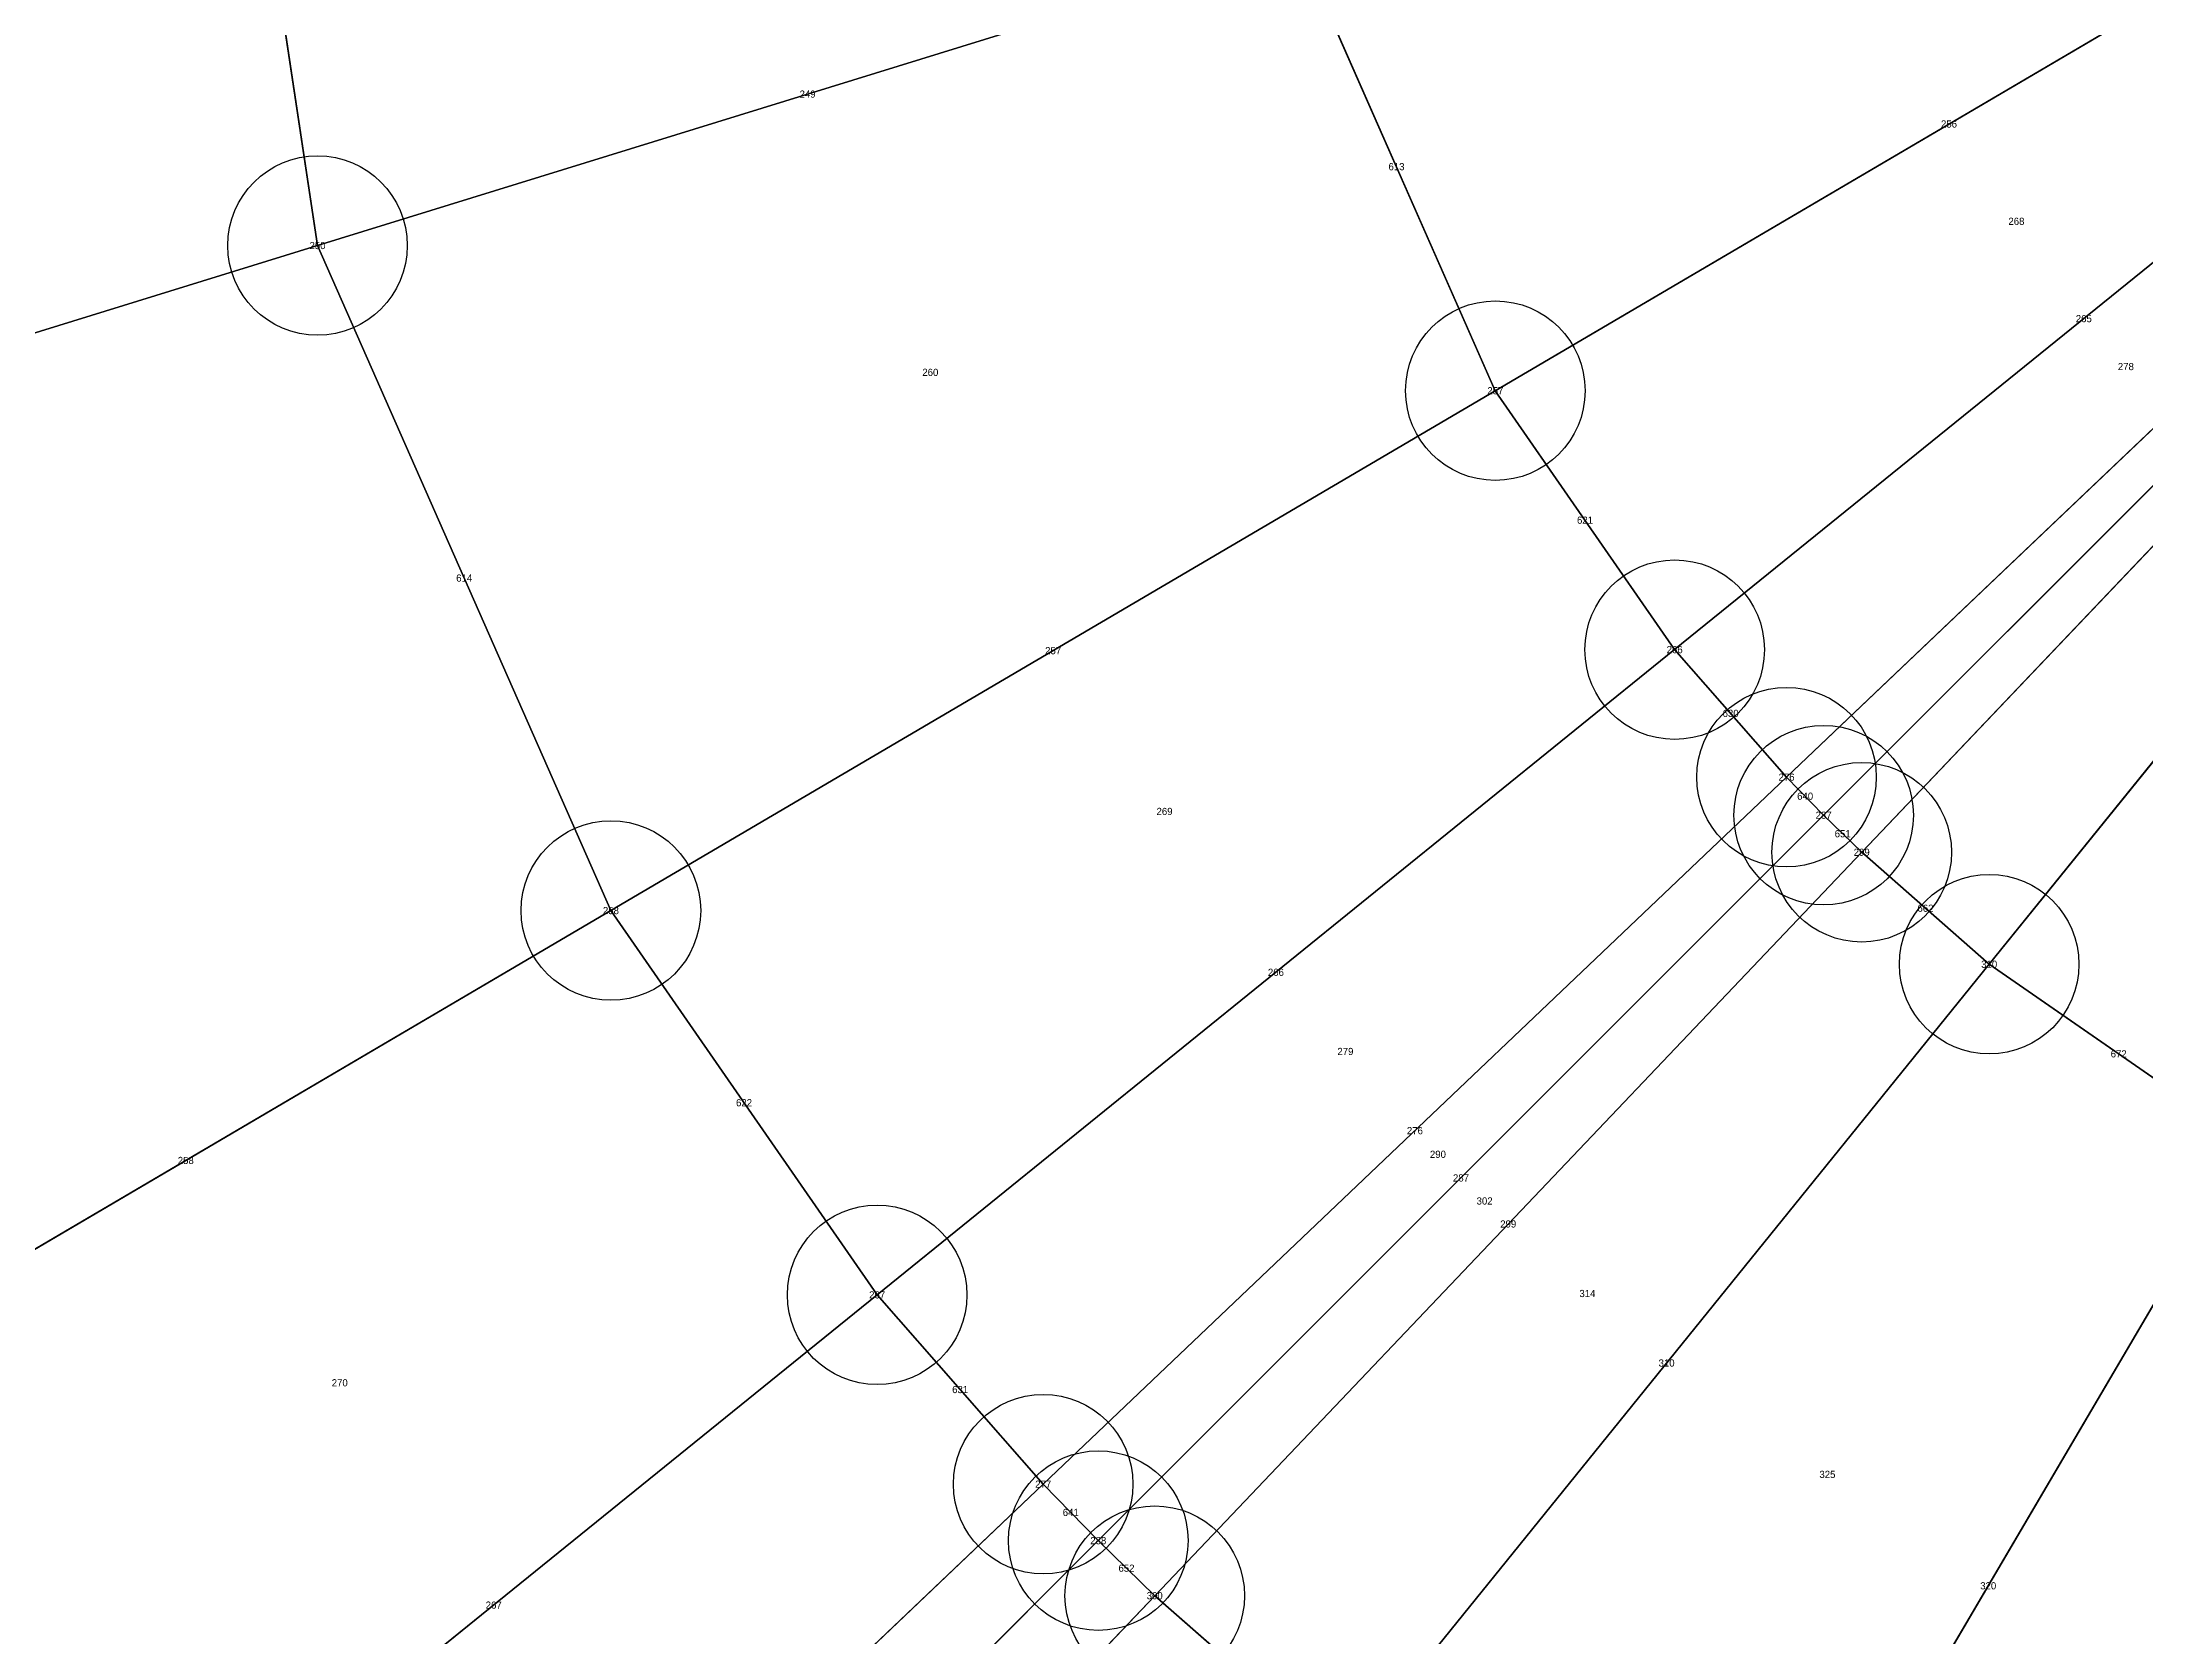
# Model space of a CAD drawing. Extents: x -2.75 to 2.75, y -2.5 to 2.5.
# Drawn here: x -0.913 to -0.327, y -0.646 to -0.202 of the extents above; entities that cross this region are included whole.
import ezdxf
from ezdxf.enums import TextEntityAlignment as Align

# ---------------------------------------------------------------- set-up
doc = ezdxf.new("R2010")
doc.units = 0
doc.header["$MEASUREMENT"] = 0
doc.header["$PDMODE"] = 33
doc.header["$PDSIZE"] = 0.05
for name, color, linetype in [('BRANCHE INTERNO', 7, 'Continuous'), ('BRANCHES-Index', 7, 'Continuous'), ('Faces', 7, 'Continuous'), ('Faces-Index', 7, 'Continuous'), ('NODI-Index', 7, 'Continuous'), ('NODO INTRADOSSO INTERNO', 7, 'Continuous')]:
    doc.layers.add(name, color=color, linetype=linetype)

msp = doc.modelspace()

# ---------------------------------------------------------------- linework, layer by layer
at = {"layer": 'BRANCHE INTERNO'}
for p, q in [((-0.87578, 0, 2.50285), (-0.83674, -0.25857, 2.50285)), ((-0.25595, -0.15044, 2.63498), (-0.50868, -0.299, 2.58517)), ((-0.56374, -0.17421, 2.58517), (-0.83674, -0.25857, 2.50285)), ((-0.56374, -0.17421, 2.58517), (-0.50868, -0.299, 2.58517)), ((-0.23081, -0.18673, 2.63498), (-0.45873, -0.37112, 2.58517)), ((-0.21513, -0.2046, 2.63498), (-0.42756, -0.40663, 2.58517)), ((-0.20993, -0.20993, 2.63498), (-0.41723, -0.41723, 2.58517)), ((-0.2046, -0.21513, 2.63498), (-0.40663, -0.42756, 2.58517)), ((-0.18673, -0.23081, 2.63498), (-0.37112, -0.45873, 2.58517)), ((-0.83674, -0.25857, 2.50285), (-1.09922, -0.33968, 2.38905)), ((-0.83674, -0.25857, 2.50285), (-0.75502, -0.44379, 2.50285)), ((-0.50868, -0.299, 2.58517), (-0.75502, -0.44379, 2.50285)), ((-0.50868, -0.299, 2.58517), (-0.45873, -0.37112, 2.58517)), ((-0.45873, -0.37112, 2.58517), (-0.68087, -0.55083, 2.50285)), ((-0.45873, -0.37112, 2.58517), (-0.42756, -0.40663, 2.58517)), ((-0.42756, -0.40663, 2.58517), (-0.63461, -0.60355, 2.50285)), ((-0.42756, -0.40663, 2.58517), (-0.41723, -0.41723, 2.58517)), ((-0.41723, -0.41723, 2.58517), (-0.61927, -0.61927, 2.50285)), ((-0.41723, -0.41723, 2.58517), (-0.40663, -0.42756, 2.58517)), ((-0.40663, -0.42756, 2.58517), (-0.60355, -0.63461, 2.50285)), ((-0.40663, -0.42756, 2.58517), (-0.37112, -0.45873, 2.58517)), ((-0.75502, -0.44379, 2.50285), (-0.99186, -0.583, 2.38905)), ((-0.75502, -0.44379, 2.50285), (-0.68087, -0.55083, 2.50285)), ((-0.37112, -0.45873, 2.58517), (-0.55083, -0.68087, 2.50285)), ((-0.37112, -0.45873, 2.58517), (-0.299, -0.50868, 2.58517)), ((-0.299, -0.50868, 2.58517), (-0.44379, -0.75502, 2.50285)), ((-0.68087, -0.55083, 2.50285), (-0.89445, -0.72362, 2.38905)), ((-0.68087, -0.55083, 2.50285), (-0.63461, -0.60355, 2.50285)), ((-0.63461, -0.60355, 2.50285), (-0.83368, -0.79287, 2.38905)), ((-0.63461, -0.60355, 2.50285), (-0.61927, -0.61927, 2.50285)), ((-0.61927, -0.61927, 2.50285), (-0.81353, -0.81353, 2.38905)), ((-0.61927, -0.61927, 2.50285), (-0.60355, -0.63461, 2.50285)), ((-0.60355, -0.63461, 2.50285), (-0.79287, -0.83368, 2.38905)), ((-0.60355, -0.63461, 2.50285), (-0.55083, -0.68087, 2.50285))]:
    msp.add_line(p, q, dxfattribs=at)
at = {"layer": 'Faces'}
for points in [[(-0.87578, 0, 2.50285), (-0.83674, -0.25857, 2.50285), (-1.09922, -0.33968, 2.38905), (-1.15051, 0, 2.38905)], [(-0.59005, 0, 2.58517), (-0.56374, -0.17421, 2.58517), (-0.83674, -0.25857, 2.50285), (-0.87578, 0, 2.50285)], [(-0.28366, -0.08765, 2.63498), (-0.25595, -0.15044, 2.63498), (-0.50868, -0.299, 2.58517), (-0.56374, -0.17421, 2.58517)], [(-0.25595, -0.15044, 2.63498), (-0.23081, -0.18673, 2.63498), (-0.45873, -0.37112, 2.58517), (-0.50868, -0.299, 2.58517)], [(-0.56374, -0.17421, 2.58517), (-0.50868, -0.299, 2.58517), (-0.75502, -0.44379, 2.50285), (-0.83674, -0.25857, 2.50285)], [(-0.23081, -0.18673, 2.63498), (-0.21513, -0.2046, 2.63498), (-0.42756, -0.40663, 2.58517), (-0.45873, -0.37112, 2.58517)], [(-0.21513, -0.2046, 2.63498), (-0.20993, -0.20993, 2.63498), (-0.41723, -0.41723, 2.58517), (-0.42756, -0.40663, 2.58517)], [(-0.20993, -0.20993, 2.63498), (-0.2046, -0.21513, 2.63498), (-0.40663, -0.42756, 2.58517), (-0.41723, -0.41723, 2.58517)], [(-0.2046, -0.21513, 2.63498), (-0.18673, -0.23081, 2.63498), (-0.37112, -0.45873, 2.58517), (-0.40663, -0.42756, 2.58517)], [(-0.18673, -0.23081, 2.63498), (-0.15044, -0.25595, 2.63498), (-0.299, -0.50868, 2.58517), (-0.37112, -0.45873, 2.58517)], [(-0.83674, -0.25857, 2.50285), (-0.75502, -0.44379, 2.50285), (-0.99186, -0.583, 2.38905), (-1.09922, -0.33968, 2.38905)], [(-0.50868, -0.299, 2.58517), (-0.45873, -0.37112, 2.58517), (-0.68087, -0.55083, 2.50285), (-0.75502, -0.44379, 2.50285)], [(-0.45873, -0.37112, 2.58517), (-0.42756, -0.40663, 2.58517), (-0.63461, -0.60355, 2.50285), (-0.68087, -0.55083, 2.50285)], [(-0.42756, -0.40663, 2.58517), (-0.41723, -0.41723, 2.58517), (-0.61927, -0.61927, 2.50285), (-0.63461, -0.60355, 2.50285)], [(-0.41723, -0.41723, 2.58517), (-0.40663, -0.42756, 2.58517), (-0.60355, -0.63461, 2.50285), (-0.61927, -0.61927, 2.50285)], [(-0.40663, -0.42756, 2.58517), (-0.37112, -0.45873, 2.58517), (-0.55083, -0.68087, 2.50285), (-0.60355, -0.63461, 2.50285)], [(-0.75502, -0.44379, 2.50285), (-0.68087, -0.55083, 2.50285), (-0.89445, -0.72362, 2.38905), (-0.99186, -0.583, 2.38905)], [(-0.37112, -0.45873, 2.58517), (-0.299, -0.50868, 2.58517), (-0.44379, -0.75502, 2.50285), (-0.55083, -0.68087, 2.50285)], [(-0.299, -0.50868, 2.58517), (-0.17421, -0.56374, 2.58517), (-0.25857, -0.83674, 2.50285), (-0.44379, -0.75502, 2.50285)], [(-0.68087, -0.55083, 2.50285), (-0.63461, -0.60355, 2.50285), (-0.83368, -0.79287, 2.38905), (-0.89445, -0.72362, 2.38905)], [(-0.99186, -0.583, 2.38905), (-0.89445, -0.72362, 2.38905), (-1.09678, -0.88731, 2.24522), (-1.21622, -0.71488, 2.24522)], [(-0.63461, -0.60355, 2.50285), (-0.61927, -0.61927, 2.50285), (-0.81353, -0.81353, 2.38905), (-0.83368, -0.79287, 2.38905)], [(-0.61927, -0.61927, 2.50285), (-0.60355, -0.63461, 2.50285), (-0.79287, -0.83368, 2.38905), (-0.81353, -0.81353, 2.38905)], [(-0.60355, -0.63461, 2.50285), (-0.55083, -0.68087, 2.50285), (-0.72362, -0.89445, 2.38905), (-0.79287, -0.83368, 2.38905)]]:
    msp.add_3dface(points, dxfattribs=at)
at = {"layer": 'NODO INTRADOSSO INTERNO'}
for p in [(-0.83674, -0.25857, 2.50285), (-0.50868, -0.299, 2.58517), (-0.45873, -0.37112, 2.58517), (-0.42756, -0.40663, 2.58517), (-0.41723, -0.41723, 2.58517), (-0.40663, -0.42756, 2.58517), (-0.75502, -0.44379, 2.50285), (-0.37112, -0.45873, 2.58517), (-0.68087, -0.55083, 2.50285), (-0.63461, -0.60355, 2.50285), (-0.61927, -0.61927, 2.50285), (-0.60355, -0.63461, 2.50285)]:
    msp.add_point(p, dxfattribs=at)

# ---------------------------------------------------------------- texts
at = {"layer": 'BRANCHES-Index'}
for s, p in [('249', (-0.70024, -0.21639, 2.54401)), ('256', (-0.38232, -0.22472, 2.61007)), ('613', (-0.53621, -0.2366, 2.58517)), ('265', (-0.34477, -0.27892, 2.61007)), ('621', (-0.4837, -0.33506, 2.58517)), ('614', (-0.79588, -0.35118, 2.50285)), ('257', (-0.63185, -0.37139, 2.54401)), ('630', (-0.44314, -0.38887, 2.58517)), ('640', (-0.42239, -0.41193, 2.58517)), ('651', (-0.41193, -0.42239, 2.58517)), ('662', (-0.38887, -0.44314, 2.58517)), ('266', (-0.5698, -0.46098, 2.54401)), ('672', (-0.33506, -0.4837, 2.58517)), ('622', (-0.71794, -0.49731, 2.50285)), ('276', (-0.53108, -0.50509, 2.54401)), ('258', (-0.87344, -0.51339, 2.44595)), ('287', (-0.51825, -0.51825, 2.54401)), ('299', (-0.50509, -0.53108, 2.54401)), ('310', (-0.46098, -0.5698, 2.54401)), ('631', (-0.65774, -0.57719, 2.50285)), ('641', (-0.62694, -0.61141, 2.50285)), ('652', (-0.61141, -0.62694, 2.50285)), ('320', (-0.37139, -0.63185, 2.54401)), ('267', (-0.78766, -0.63723, 2.44595))]:
    msp.add_text(s, height=0.002, dxfattribs=at).set_placement(p, align=Align.MIDDLE_CENTER)
at = {"layer": 'Faces-Index'}
for s, p in [('268', (-0.36354, -0.25182, 2.61007)), ('260', (-0.66605, -0.29389, 2.54401)), ('278', (-0.33306, -0.29227, 2.61007)), ('269', (-0.60082, -0.41618, 2.54401)), ('279', (-0.55044, -0.48303, 2.54401)), ('290', (-0.52467, -0.51167, 2.54401)), ('302', (-0.51167, -0.52467, 2.54401)), ('314', (-0.48303, -0.55044, 2.54401)), ('270', (-0.83055, -0.57531, 2.44595)), ('325', (-0.41618, -0.60082, 2.54401))]:
    msp.add_text(s, height=0.002, dxfattribs=at).set_placement(p, align=Align.MIDDLE_CENTER)
at = {"layer": 'NODI-Index'}
for s, p in [('250', (-0.83674, -0.25857, 2.50285)), ('257', (-0.50868, -0.299, 2.58517)), ('266', (-0.45873, -0.37112, 2.58517)), ('276', (-0.42756, -0.40663, 2.58517)), ('287', (-0.41723, -0.41723, 2.58517)), ('299', (-0.40663, -0.42756, 2.58517)), ('258', (-0.75502, -0.44379, 2.50285)), ('310', (-0.37112, -0.45873, 2.58517)), ('267', (-0.68087, -0.55083, 2.50285)), ('277', (-0.63461, -0.60355, 2.50285)), ('288', (-0.61927, -0.61927, 2.50285)), ('300', (-0.60355, -0.63461, 2.50285))]:
    msp.add_text(s, height=0.002, dxfattribs=at).set_placement(p, align=Align.MIDDLE_CENTER)

doc.saveas('drawing.dxf')
